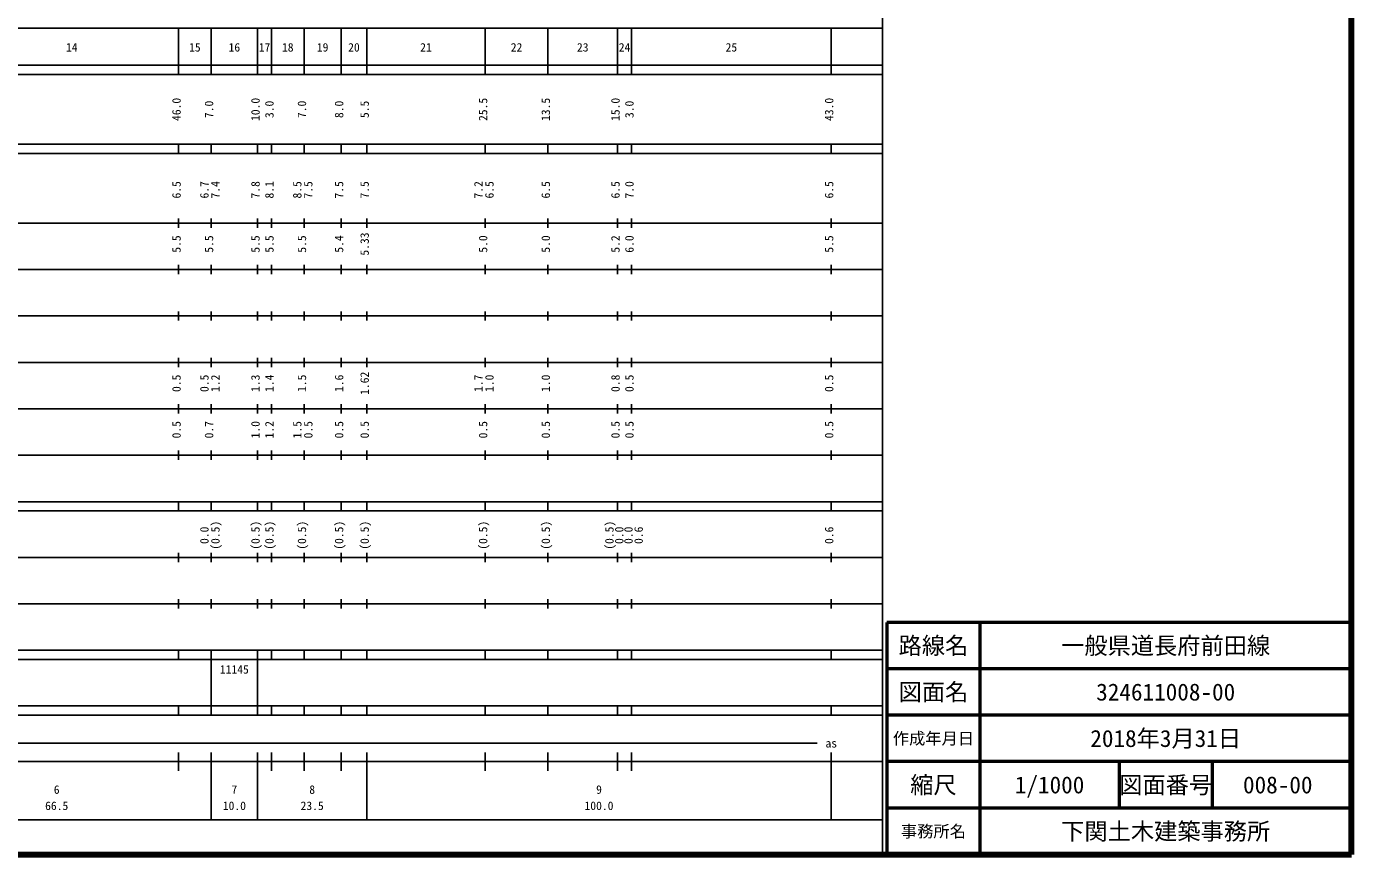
# Model space of a CAD drawing. Units: millimetres on the paper, enlarged 1000 times. Extents: x 40000 to 680000, y 20000 to 380000.
# Drawn here: x 394750 to 680000, y 20000 to 198357 of the extents above; entities that cross this region are included whole.
import ezdxf
from ezdxf.enums import TextEntityAlignment as Align

# ---------------------------------------------------------------- set-up
doc = ezdxf.new("R2010")
doc.units = ezdxf.units.MM
doc.header["$LTSCALE"] = 1000
for name, color, linetype, lineweight in [('M-TTL', 2, 'Continuous', 140), ('M-TTL-BAND', 7, 'Continuous', 25), ('M-TTL-FRAM', 2, 'Continuous', 50), ('M-TTL-LINE', 7, 'Continuous', 50)]:
    doc.layers.add(name, color=color, linetype=linetype, lineweight=lineweight)
doc.layers.add('M-TTL-TXT', color=7, linetype='Continuous')
doc.styles.add('ＭＳ ゴシック', font='')
doc.styles.get('ＭＳ ゴシック').set_extended_font_data('MS Gothic')

msp = doc.modelspace()

# ---------------------------------------------------------------- linework, layer by layer
at = {"layer": 'M-TTL'}
for p, q in [((680000, 20000), (680000, 380000)), ((40000, 20000), (680000, 20000))]:
    msp.add_line(p, q, dxfattribs=at)
at = {"layer": 'M-TTL-BAND'}
for p, q in [((579000, 20000), (579000, 370000)), ((68000, 198000), (579000, 198000)), ((427500, 188000), (427500, 198000)), ((434500, 188000), (434500, 198000)), ((444500, 188000), (444500, 198000)), ((447500, 188000), (447500, 198000)), ((454500, 188000), (454500, 198000)), ((462500, 188000), (462500, 198000)), ((468000, 188000), (468000, 198000)), ((493500, 188000), (493500, 198000)), ((507000, 188000), (507000, 198000)), ((522000, 188000), (522000, 198000)), ((525000, 188000), (525000, 198000)), ((568000, 188000), (568000, 198000)), ((40000, 190000), (579000, 190000)), ((40000, 188000), (579000, 188000)), ((40000, 173000), (579000, 173000)), ((427500, 171000), (427500, 173000)), ((434500, 171000), (434500, 173000)), ((444500, 171000), (444500, 173000)), ((447500, 171000), (447500, 173000)), ((454500, 171000), (454500, 173000)), ((462500, 171000), (462500, 173000)), ((468000, 171000), (468000, 173000)), ((493500, 171000), (493500, 173000)), ((507000, 171000), (507000, 173000)), ((522000, 171000), (522000, 173000)), ((525000, 171000), (525000, 173000)), ((568000, 171000), (568000, 173000)), ((40000, 171000), (579000, 171000)), ((427500, 155000), (427500, 157000)), ((434500, 155000), (434500, 157000)), ((444500, 155000), (444500, 157000)), ((447500, 155000), (447500, 157000)), ((454500, 155000), (454500, 157000)), ((462500, 155000), (462500, 157000)), ((468000, 155000), (468000, 157000)), ((493500, 155000), (493500, 157000)), ((507000, 155000), (507000, 157000)), ((522000, 155000), (522000, 157000)), ((525000, 155000), (525000, 157000)), ((568000, 155000), (568000, 157000)), ((40000, 156000), (579000, 156000)), ((46000, 146000), (579000, 146000)), ((427500, 145000), (427500, 147000)), ((434500, 145000), (434500, 147000)), ((444500, 145000), (444500, 147000)), ((447500, 145000), (447500, 147000)), ((454500, 145000), (454500, 147000)), ((462500, 145000), (462500, 147000)), ((468000, 145000), (468000, 147000)), ((493500, 145000), (493500, 147000)), ((507000, 145000), (507000, 147000)), ((522000, 145000), (522000, 147000)), ((525000, 145000), (525000, 147000)), ((568000, 145000), (568000, 147000)), ((427500, 135000), (427500, 137000)), ((434500, 135000), (434500, 137000)), ((444500, 135000), (444500, 137000)), ((447500, 135000), (447500, 137000)), ((454500, 135000), (454500, 137000)), ((462500, 135000), (462500, 137000)), ((468000, 135000), (468000, 137000)), ((493500, 135000), (493500, 137000)), ((507000, 135000), (507000, 137000)), ((522000, 135000), (522000, 137000)), ((525000, 135000), (525000, 137000)), ((568000, 135000), (568000, 137000)), ((52000, 136000), (579000, 136000)), ((46000, 126000), (579000, 126000)), ((427500, 125000), (427500, 127000)), ((434500, 125000), (434500, 127000)), ((444500, 125000), (444500, 127000)), ((447500, 125000), (447500, 127000)), ((454500, 125000), (454500, 127000)), ((462500, 125000), (462500, 127000)), ((468000, 125000), (468000, 127000)), ((493500, 125000), (493500, 127000)), ((507000, 125000), (507000, 127000)), ((522000, 125000), (522000, 127000)), ((525000, 125000), (525000, 127000)), ((568000, 125000), (568000, 127000)), ((427500, 115000), (427500, 117000)), ((434500, 115000), (434500, 117000)), ((444500, 115000), (444500, 117000)), ((447500, 115000), (447500, 117000)), ((454500, 115000), (454500, 117000)), ((462500, 115000), (462500, 117000)), ((468000, 115000), (468000, 117000)), ((493500, 115000), (493500, 117000)), ((507000, 115000), (507000, 117000)), ((522000, 115000), (522000, 117000)), ((525000, 115000), (525000, 117000)), ((568000, 115000), (568000, 117000)), ((52000, 116000), (579000, 116000)), ((46000, 106000), (579000, 106000)), ((427500, 105000), (427500, 107000)), ((434500, 105000), (434500, 107000)), ((444500, 105000), (444500, 107000)), ((447500, 105000), (447500, 107000)), ((454500, 105000), (454500, 107000)), ((462500, 105000), (462500, 107000)), ((468000, 105000), (468000, 107000)), ((493500, 105000), (493500, 107000)), ((507000, 105000), (507000, 107000)), ((522000, 105000), (522000, 107000)), ((525000, 105000), (525000, 107000)), ((568000, 105000), (568000, 107000)), ((40000, 96000), (579000, 96000)), ((427500, 94000), (427500, 96000)), ((434500, 94000), (434500, 96000)), ((444500, 94000), (444500, 96000)), ((447500, 94000), (447500, 96000)), ((454500, 94000), (454500, 96000)), ((462500, 94000), (462500, 96000)), ((468000, 94000), (468000, 96000)), ((493500, 94000), (493500, 96000)), ((507000, 94000), (507000, 96000)), ((522000, 94000), (522000, 96000)), ((525000, 94000), (525000, 96000)), ((568000, 94000), (568000, 96000)), ((40000, 94000), (579000, 94000)), ((49000, 84000), (579000, 84000)), ((427500, 83000), (427500, 85000)), ((434500, 83000), (434500, 85000)), ((444500, 83000), (444500, 85000)), ((447500, 83000), (447500, 85000)), ((454500, 83000), (454500, 85000)), ((462500, 83000), (462500, 85000)), ((468000, 83000), (468000, 85000)), ((493500, 83000), (493500, 85000)), ((507000, 83000), (507000, 85000)), ((522000, 83000), (522000, 85000)), ((525000, 83000), (525000, 85000)), ((568000, 83000), (568000, 85000)), ((427500, 73000), (427500, 75000)), ((434500, 73000), (434500, 75000)), ((444500, 73000), (444500, 75000)), ((447500, 73000), (447500, 75000)), ((454500, 73000), (454500, 75000)), ((462500, 73000), (462500, 75000)), ((468000, 73000), (468000, 75000)), ((493500, 73000), (493500, 75000)), ((507000, 73000), (507000, 75000)), ((522000, 73000), (522000, 75000)), ((525000, 73000), (525000, 75000)), ((568000, 73000), (568000, 75000)), ((40000, 74000), (579000, 74000)), ((40000, 64000), (579000, 64000)), ((427500, 62000), (427500, 64000)), ((434500, 62000), (434500, 64000)), ((444500, 62000), (444500, 64000)), ((447500, 62000), (447500, 64000)), ((454500, 62000), (454500, 64000)), ((462500, 62000), (462500, 64000)), ((468000, 62000), (468000, 64000)), ((493500, 62000), (493500, 64000)), ((507000, 62000), (507000, 64000)), ((522000, 62000), (522000, 64000)), ((525000, 62000), (525000, 64000)), ((568000, 62000), (568000, 64000)), ((40000, 62000), (579000, 62000)), ((434500, 52000), (434500, 62000)), ((444500, 52000), (444500, 62000)), ((40000, 52000), (579000, 52000)), ((427500, 50000), (427500, 52000)), ((434500, 50000), (434500, 52000)), ((444500, 50000), (444500, 52000)), ((447500, 50000), (447500, 52000)), ((454500, 50000), (454500, 52000)), ((462500, 50000), (462500, 52000)), ((468000, 50000), (468000, 52000)), ((493500, 50000), (493500, 52000)), ((507000, 50000), (507000, 52000)), ((522000, 50000), (522000, 52000)), ((525000, 50000), (525000, 52000)), ((568000, 50000), (568000, 52000)), ((40000, 50000), (579000, 50000)), ((71000, 44000), (565000, 44000)), ((40000, 40000), (579000, 40000)), ((427500, 38000), (427500, 42000)), ((434500, 27500), (434500, 42000)), ((444500, 27500), (444500, 42000)), ((447500, 38000), (447500, 42000)), ((454500, 38000), (454500, 42000)), ((462500, 38000), (462500, 42000)), ((468000, 27500), (468000, 42000)), ((493500, 38000), (493500, 42000)), ((507000, 38000), (507000, 42000)), ((522000, 38000), (522000, 42000)), ((525000, 38000), (525000, 42000)), ((568000, 27500), (568000, 42000)), ((68000, 27500), (579000, 27500))]:
    msp.add_line(p, q, dxfattribs=at)
at = {"layer": 'M-TTL-FRAM'}
for p, q in [((680000, 70000), (580000, 70000)), ((580000, 70000), (580000, 20000))]:
    msp.add_line(p, q, dxfattribs=at)
at = {"layer": 'M-TTL-LINE'}
for p, q in [((600000, 70000), (600000, 20000)), ((680000, 60000), (580000, 60000)), ((680000, 50000), (580000, 50000)), ((680000, 40000), (580000, 40000)), ((630000, 40000), (630000, 30000)), ((650000, 40000), (650000, 30000)), ((680000, 30000), (580000, 30000))]:
    msp.add_line(p, q, dxfattribs=at)

# ---------------------------------------------------------------- texts
at = {"layer": 'M-TTL-BAND', "style": 'ＭＳ ゴシック'}
for s, p in [('14', (404500, 192405)), ('15', (431000, 192405)), ('16', (439500, 192405)), ('17', (446000, 192405)), ('18', (451000, 192405)), ('19', (458500, 192405)), ('20', (465250, 192405)), ('21', (480750, 192405)), ('22', (500250, 192405)), ('23', (514500, 192405)), ('24', (523500, 192405)), ('25', (546500, 192405)), ('as', (568000, 42500)), ('6', (401250, 32523)), ('7', (439500, 32523)), ('8', (456250, 32523)), ('9', (518000, 32523)), ('66.5', (401250, 29033)), ('10.0', (439500, 29033)), ('23.5', (456250, 29033)), ('100.0', (518000, 29033))]:
    msp.add_text(s, height=1833, dxfattribs=at).set_placement(p, align=Align.BOTTOM_CENTER)
for s, p in [('46.0', (428500, 180500)), ('10.0', (445500, 180500)), ('25.5', (494500, 180500)), ('13.5', (508000, 180500)), ('15.0', (523000, 180500)), ('43.0', (569000, 180500)), ('7.0', (435500, 180500)), ('3.0', (448500, 180500)), ('7.0', (455500, 180500)), ('8.0', (463500, 180500)), ('5.5', (469000, 180500)), ('3.0', (526000, 180500)), ('6.5', (428500, 163174)), ('6.7', (434500, 163174)), ('7.4', (436870, 163174)), ('7.8', (445500, 163174)), ('8.1', (448500, 163174)), ('8.5', (454500, 163174)), ('7.5', (456870, 163174)), ('7.5', (463500, 163174)), ('7.5', (469000, 163174)), ('7.2', (493500, 163174)), ('6.5', (495870, 163174)), ('6.5', (508000, 163174)), ('6.5', (523000, 163174)), ('7.0', (526000, 163174)), ('6.5', (569000, 163174)), ('5.5', (428500, 151500)), ('5.5', (435500, 151500)), ('5.5', (445500, 151500)), ('5.5', (448500, 151500)), ('5.5', (455500, 151500)), ('5.4', (463500, 151500)), ('5.33', (469000, 151500)), ('5.0', (494500, 151500)), ('5.0', (508000, 151500)), ('5.2', (523000, 151500)), ('6.0', (526000, 151500)), ('5.5', (569000, 151500)), ('0.5', (428500, 121500)), ('0.5', (434500, 121500)), ('1.2', (436870, 121500)), ('1.3', (445500, 121500)), ('1.4', (448500, 121500)), ('1.5', (455500, 121500)), ('1.6', (463500, 121500)), ('1.62', (469000, 121500)), ('1.7', (493500, 121500)), ('1.0', (495870, 121500)), ('1.0', (508000, 121500)), ('0.8', (523000, 121500)), ('0.5', (526000, 121500)), ('0.5', (569000, 121500)), ('0.5', (428500, 111500)), ('0.7', (435500, 111500)), ('1.0', (445500, 111500)), ('1.2', (448500, 111500)), ('1.5', (454500, 111500)), ('0.5', (456870, 111500)), ('0.5', (463500, 111500)), ('0.5', (469000, 111500)), ('0.5', (494500, 111500)), ('0.5', (508000, 111500)), ('0.5', (523000, 111500)), ('0.5', (526000, 111500)), ('0.5', (569000, 111500)), ('(0.5)', (436870, 88764)), ('(0.5)', (445500, 88764)), ('(0.5)', (448500, 88764)), ('(0.5)', (455500, 88764)), ('(0.5)', (463500, 88764)), ('(0.5)', (469000, 88764)), ('(0.5)', (494500, 88764)), ('(0.5)', (508000, 88764)), ('(0.5)', (521693, 88764)), ('0.0', (434500, 88764)), ('0.0', (523812, 88764)), ('0.0', (525798, 88764)), ('0.6', (527982, 88764)), ('0.6', (569000, 88764))]:
    msp.add_text(s, height=1833, rotation=90, dxfattribs=at).set_placement(p, align=Align.BOTTOM_CENTER)
msp.add_text('11145', height=1833, dxfattribs=at).set_placement((436375, 58405), align=Align.BOTTOM_LEFT)
at = {"layer": 'M-TTL-TXT', "style": 'ＭＳ ゴシック'}
for s, height, p in [('路線名', 3666, (590000, 65000)), ('路線名', 3666, (590000, 65000)), ('一般県道長府前田線', 3666, (640000, 65000)), ('図面名', 3666, (590000, 55000)), ('図面名', 3666, (590000, 55000)), ('324611008-00', 3666, (640000, 55000)), ('作成年月日', 2566, (590000, 45000)), ('作成年月日', 2566, (590000, 45000)), ('2018年3月31日', 3666, (640000, 45000)), ('縮尺', 3666, (590000, 35000)), ('縮尺', 3666, (590000, 35000)), ('1/1000', 3666, (615000, 35000)), ('図面番号', 3666, (640000, 35000)), ('図面番号', 3666, (640000, 35000)), ('008-00', 3666, (664125, 35000)), ('事務所名', 2566, (590000, 25000)), ('事務所名', 2566, (590000, 25000)), ('下関土木建築事務所', 3666, (640000, 25000))]:
    msp.add_text(s, height=height, dxfattribs=at).set_placement(p, align=Align.MIDDLE_CENTER)

doc.saveas('drawing.dxf')
